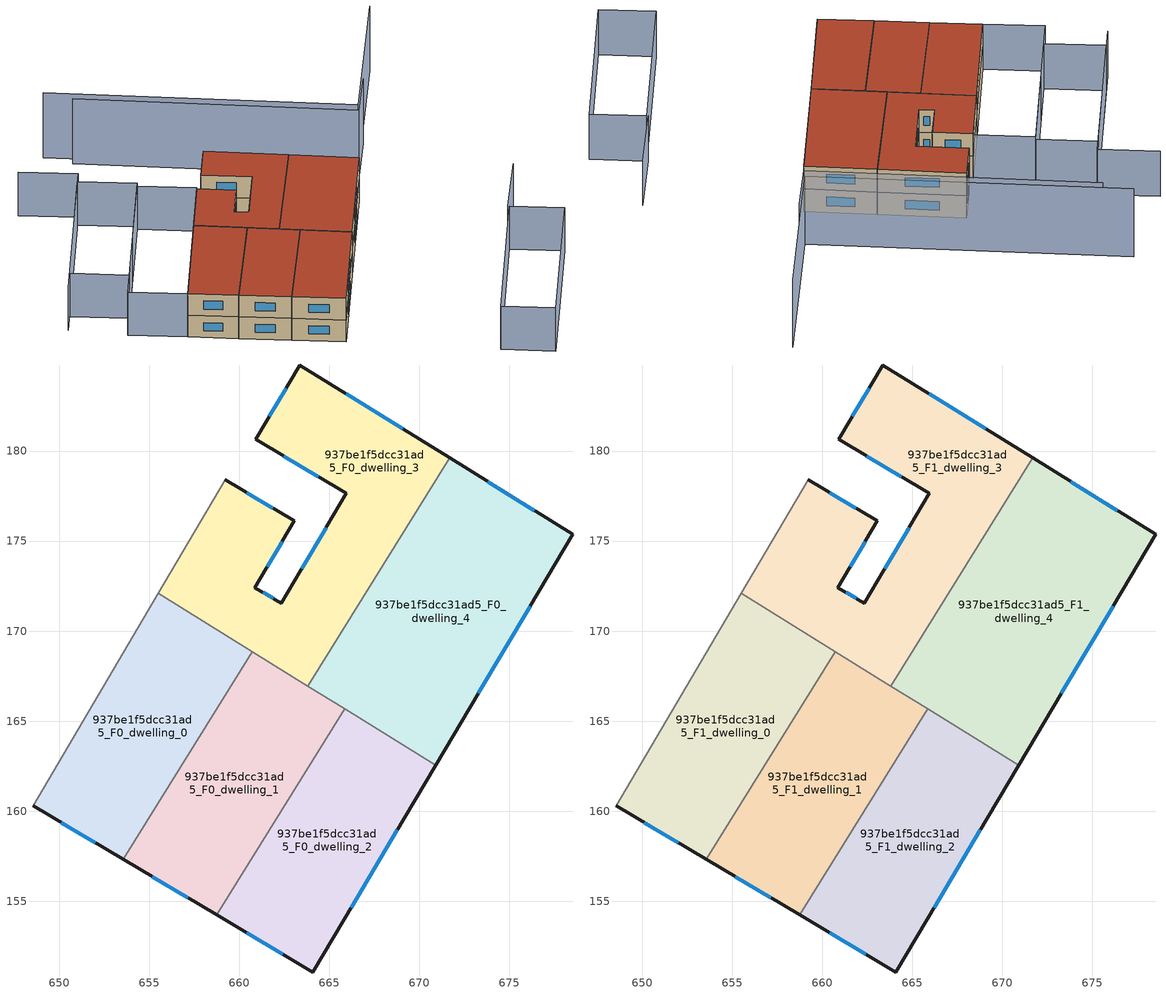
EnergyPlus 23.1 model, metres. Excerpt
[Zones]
937be1f5dcc31ad5_F0_dwelling_0
 floor ground (EU_floor_Construction): 660.73,168.86 653.57,157.33 648.57,160.3 655.51,172.1 z0
 wall outside (EU_wall_Construction): 648.57,160.3 653.57,157.33 z0:3
 wall to 937be1f5dcc31ad5_F0_dwelling_1 (EU_wall_Construction): 653.57,157.33 660.73,168.86 z0:3
 wall adiabatic (EU_wall_Construction): 655.51,172.1 648.57,160.3 z0:3
 wall to 937be1f5dcc31ad5_F0_dwelling_3 (EU_wall_Construction): 660.73,168.86 655.51,172.1 z0:3
 window (EU_Window_Construction): 650.13,159.37 652.01,158.25 z0.93:2.07
937be1f5dcc31ad5_F0_dwelling_1
 floor ground (EU_floor_Construction): 665.85,165.68 658.76,154.25 653.57,157.33 660.73,168.86 z0
 wall outside (EU_wall_Construction): 653.57,157.33 658.76,154.25 z0:3
 wall to 937be1f5dcc31ad5_F0_dwelling_2 (EU_wall_Construction): 658.76,154.25 665.85,165.68 z0:3
 wall to 937be1f5dcc31ad5_F0_dwelling_4 (EU_wall_Construction): 665.85,165.68 663.82,166.94 z0:3
 wall to 937be1f5dcc31ad5_F0_dwelling_3 (EU_wall_Construction): 663.82,166.94 660.73,168.86 z0:3
 window (EU_Window_Construction): 655.19,156.37 657.14,155.21 z0.93:2.07
937be1f5dcc31ad5_F0_dwelling_2
 floor ground (EU_floor_Construction): 670.91,162.55 664.1,151.08 658.76,154.25 665.85,165.68 z0
 wall outside (EU_wall_Construction): 658.76,154.25 664.1,151.08 670.91,162.55 z0:3
 wall to 937be1f5dcc31ad5_F0_dwelling_4 (EU_wall_Construction): 670.91,162.55 665.85,165.68 z0:3
 window (EU_Window_Construction): 666.22,154.65 668.79,158.97 / 660.42,153.26 662.43,152.06 z0.93:2.07
937be1f5dcc31ad5_F0_dwelling_3
 floor ground (EU_floor_Construction): 671.68,179.62 663.82,166.94 655.51,172.1 659.22,178.4 663.07,176.12 660.88,172.42 662.34,171.55 665.96,177.65 660.92,180.64 663.37,184.78 z0
 wall outside (EU_wall_Construction): 671.68,179.62 663.37,184.78 660.92,180.64 665.96,177.65 662.34,171.55 660.88,172.42 663.07,176.12 659.22,178.4 z0:3
 wall to 937be1f5dcc31ad5_F0_dwelling_4 (EU_wall_Construction): 663.82,166.94 671.68,179.62 z0:3
 wall adiabatic (EU_wall_Construction): 659.22,178.4 655.51,172.1 z0:3
 window (EU_Window_Construction): 669.09,181.22 665.96,183.17 / 661.87,176.83 660.42,177.69 / 661.56,173.57 662.39,174.97 / 661.88,171.82 661.33,172.15 / 664.83,175.75 663.47,173.45 / 662.49,179.71 664.39,178.58 / 662.61,183.49 661.68,181.93 z0.93:2.07
937be1f5dcc31ad5_F0_dwelling_4
 floor ground (EU_floor_Construction): 678.53,175.37 670.91,162.55 663.82,166.94 671.68,179.62 z0
 wall outside (EU_wall_Construction): 670.91,162.55 678.53,175.37 671.68,179.62 z0:3
 window (EU_Window_Construction): 676.39,176.69 673.81,178.29 / 673.28,166.54 676.15,171.37 z0.93:2.07
937be1f5dcc31ad5_F1_dwelling_0
 floor to 937be1f5dcc31ad5_F0_dwelling_0 (EU_floor_Construction): 660.73,168.86 653.57,157.33 648.57,160.3 655.51,172.1 z3
 wall outside (EU_wall_Construction): 648.57,160.3 653.57,157.33 z3:6
 wall to 937be1f5dcc31ad5_F1_dwelling_1 (EU_wall_Construction): 653.57,157.33 660.73,168.86 z3:6
 wall adiabatic (EU_wall_Construction): 655.51,172.1 648.57,160.3 z3:6
 wall to 937be1f5dcc31ad5_F1_dwelling_3 (EU_wall_Construction): 660.73,168.86 655.51,172.1 z3:6
 window (EU_Window_Construction): 650.13,159.37 652.01,158.25 z3.93:5.07
 roof outside (EU_roof_Construction): 653.57,157.33 660.73,168.86 655.51,172.1 648.57,160.3 z6
937be1f5dcc31ad5_F1_dwelling_1
 floor to 937be1f5dcc31ad5_F0_dwelling_1 (EU_floor_Construction): 665.85,165.68 658.76,154.25 653.57,157.33 660.73,168.86 z3
 wall outside (EU_wall_Construction): 653.57,157.33 658.76,154.25 z3:6
 wall to 937be1f5dcc31ad5_F1_dwelling_2 (EU_wall_Construction): 658.76,154.25 665.85,165.68 z3:6
 wall to 937be1f5dcc31ad5_F1_dwelling_4 (EU_wall_Construction): 665.85,165.68 663.82,166.94 z3:6
 wall to 937be1f5dcc31ad5_F1_dwelling_3 (EU_wall_Construction): 663.82,166.94 660.73,168.86 z3:6
 window (EU_Window_Construction): 655.19,156.37 657.14,155.21 z3.93:5.07
 roof outside (EU_roof_Construction): 658.76,154.25 665.85,165.68 660.73,168.86 653.57,157.33 z6
937be1f5dcc31ad5_F1_dwelling_2
 floor to 937be1f5dcc31ad5_F0_dwelling_2 (EU_floor_Construction): 670.91,162.55 664.1,151.08 658.76,154.25 665.85,165.68 z3
 wall outside (EU_wall_Construction): 658.76,154.25 664.1,151.08 670.91,162.55 z3:6
 wall to 937be1f5dcc31ad5_F1_dwelling_4 (EU_wall_Construction): 670.91,162.55 665.85,165.68 z3:6
 window (EU_Window_Construction): 666.22,154.65 668.79,158.97 / 660.42,153.26 662.43,152.06 z3.93:5.07
 roof outside (EU_roof_Construction): 664.1,151.08 670.91,162.55 665.85,165.68 658.76,154.25 z6
937be1f5dcc31ad5_F1_dwelling_3
 floor to 937be1f5dcc31ad5_F0_dwelling_3 (EU_floor_Construction): 671.68,179.62 663.82,166.94 655.51,172.1 659.22,178.4 663.07,176.12 660.88,172.42 662.34,171.55 665.96,177.65 660.92,180.64 663.37,184.78 z3
 wall outside (EU_wall_Construction): 671.68,179.62 663.37,184.78 660.92,180.64 665.96,177.65 662.34,171.55 660.88,172.42 663.07,176.12 659.22,178.4 z3:6
 wall to 937be1f5dcc31ad5_F1_dwelling_4 (EU_wall_Construction): 663.82,166.94 671.68,179.62 z3:6
 wall adiabatic (EU_wall_Construction): 659.22,178.4 655.51,172.1 z3:6
 window (EU_Window_Construction): 669.09,181.22 665.96,183.17 / 661.87,176.83 660.42,177.69 / 661.56,173.57 662.39,174.97 / 661.88,171.82 661.33,172.15 / 664.83,175.75 663.47,173.45 / 662.49,179.71 664.39,178.58 / 662.61,183.49 661.68,181.93 z3.93:5.07
 roof outside (EU_roof_Construction): 663.82,166.94 671.68,179.62 663.37,184.78 660.92,180.64 665.96,177.65 662.34,171.55 660.88,172.42 663.07,176.12 659.22,178.4 655.51,172.1 z6
937be1f5dcc31ad5_F1_dwelling_4
 floor to 937be1f5dcc31ad5_F0_dwelling_4 (EU_floor_Construction): 678.53,175.37 670.91,162.55 663.82,166.94 671.68,179.62 z3
 wall outside (EU_wall_Construction): 670.91,162.55 678.53,175.37 671.68,179.62 z3:6
 window (EU_Window_Construction): 676.39,176.69 673.81,178.29 / 673.28,166.54 676.15,171.37 z3.93:5.07
 roof outside (EU_roof_Construction): 670.91,162.55 678.53,175.37 671.68,179.62 663.82,166.94 z6
shading: 642.76,190.82 648.65,187.36 / 648.65,187.36 637.13,167.8 / 689.03,158.91 693.51,166.12 / 659.36,178.63 648.57,160.3 / 648.57,160.3 642.68,163.76 / 642.68,163.76 653.47,182.09 / 653.47,182.09 659.36,178.63 / 653.74,182.55 644.4,166.69 / 644.4,166.69 638.51,170.15 / 638.51,170.15 647.86,186.02 / 647.86,186.02 653.74,182.55 / 694.62,155.6 684.39,138.32 / 684.39,138.32 678.96,141.53 / 678.96,141.53 689.19,158.81 / 689.19,158.81 694.62,155.6 z0:6; 684.29,185.31 680.97,179.95 / 680.97,179.95 653.12,197.17 / 691.73,197.86 681.3,180.93 / 681.3,180.93 650.69,199.78 z0:9
[Building]
EU S2 Campaign: North Axis=0; Terrain=City; Solar Distribution=FullExterior
[Site:Location]
Montreal-Trudeau.Intl.AP: Latitude=45.4667; Longitude=-73.75; Time Zone=-5; Elevation=36
[SizingPeriod:WeatherFileDays]
AnnualSizingPeriod: Begin Month=1; Begin Day of Month=1; End Month=12; End Day of Month=31; Day of Week for Start Day=Monday; Use Weather File Daylight Saving Period=No; Use Weather File Rain and Snow Indicators=No
[MATERIAL]
EU_InternalMass_Material: Roughness=MediumRough; Thickness=0.1; Conductivity=1; Density=1800; Specific Heat=900; Thermal Absorptance=0.9; Solar Absorptance=0.7; Visible Absorptance=0.7
[MATERIAL:NOMASS] Roughness=MediumRough; Thermal Absorptance=0.9; Solar Absorptance=0.7; Visible Absorptance=0.7
Name | Thermal Resistance
EU_wall_NoMass; EU_floor_NoMass | 1.36485
EU_roof_NoMass | 2.55992
[WINDOWMATERIAL:SIMPLEGLAZINGSYSTEM]
EU_Window_SimpleGlazing: UFactor=3.92339; Solar Heat Gain Coefficient=0.8; Visible Transmittance=0.8
[CONSTRUCTION]
EU_wall_Construction: EU_wall_NoMass
EU_roof_Construction: EU_roof_NoMass
EU_floor_Construction: EU_floor_NoMass
EU_Window_Construction: EU_Window_SimpleGlazing
EU_InternalMass_Construction: EU_InternalMass_Material
[ZONE] Type=1; Multiplier=1; Ceiling Height=autocalculate; Floor Area=autocalculate; Part of Total Floor Area=Yes
Name | Volume
937be1f5dcc31ad5_F0_dwelling_0; 937be1f5dcc31ad5_F1_dwelling_0 | 244.476
937be1f5dcc31ad5_F0_dwelling_1; 937be1f5dcc31ad5_F1_dwelling_1 | 244.514
937be1f5dcc31ad5_F0_dwelling_2; 937be1f5dcc31ad5_F1_dwelling_2 | 244.505
937be1f5dcc31ad5_F0_dwelling_3; 937be1f5dcc31ad5_F1_dwelling_3 | 366.709
937be1f5dcc31ad5_F0_dwelling_4; 937be1f5dcc31ad5_F1_dwelling_4 | 366.718
[INTERNALMASS] Construction=EU_InternalMass_Construction
Name | Zone or ZoneList | Surface Area
937be1f5dcc31ad5_F0_dwelling_0_EU_InternalMass | 937be1f5dcc31ad5_F0_dwelling_0 | 81.492
937be1f5dcc31ad5_F0_dwelling_1_EU_InternalMass | 937be1f5dcc31ad5_F0_dwelling_1 | 81.5044
937be1f5dcc31ad5_F0_dwelling_2_EU_InternalMass | 937be1f5dcc31ad5_F0_dwelling_2 | 81.5017
937be1f5dcc31ad5_F0_dwelling_3_EU_InternalMass | 937be1f5dcc31ad5_F0_dwelling_3 | 122.236
937be1f5dcc31ad5_F0_dwelling_4_EU_InternalMass | 937be1f5dcc31ad5_F0_dwelling_4 | 122.239
937be1f5dcc31ad5_F1_dwelling_0_EU_InternalMass | 937be1f5dcc31ad5_F1_dwelling_0 | 81.492
937be1f5dcc31ad5_F1_dwelling_1_EU_InternalMass | 937be1f5dcc31ad5_F1_dwelling_1 | 81.5044
937be1f5dcc31ad5_F1_dwelling_2_EU_InternalMass | 937be1f5dcc31ad5_F1_dwelling_2 | 81.5017
937be1f5dcc31ad5_F1_dwelling_3_EU_InternalMass | 937be1f5dcc31ad5_F1_dwelling_3 | 122.236
937be1f5dcc31ad5_F1_dwelling_4_EU_InternalMass | 937be1f5dcc31ad5_F1_dwelling_4 | 122.239
[OTHEREQUIPMENT] Fuel Type=Electricity; Design Level Calculation Method=Watts/Area; Power per Zone Floor Area=1; Fraction Latent=0; Fraction Radiant=0; Fraction Lost=0; Carbon Dioxide Generation Rate=0; EndUse Subcategory=EU_Step8_InternalGains
Name | Zone or ZoneList or Space or SpaceList | Schedule
EU_Step8_InternalGain_937be1f5dcc31ad5_F0_dwelling_0_f000 | 937be1f5dcc31ad5_F0_dwelling_0 | EU_Step8_GainSchedule_937be1f5dcc31ad5_F0_dwelling_0_f000
EU_Step8_InternalGain_937be1f5dcc31ad5_F0_dwelling_1_f000 | 937be1f5dcc31ad5_F0_dwelling_1 | EU_Step8_GainSchedule_937be1f5dcc31ad5_F0_dwelling_1_f000
EU_Step8_InternalGain_937be1f5dcc31ad5_F0_dwelling_2_f000 | 937be1f5dcc31ad5_F0_dwelling_2 | EU_Step8_GainSchedule_937be1f5dcc31ad5_F0_dwelling_2_f000
EU_Step8_InternalGain_937be1f5dcc31ad5_F0_dwelling_3_f000 | 937be1f5dcc31ad5_F0_dwelling_3 | EU_Step8_GainSchedule_937be1f5dcc31ad5_F0_dwelling_3_f000
EU_Step8_InternalGain_937be1f5dcc31ad5_F0_dwelling_4_f000 | 937be1f5dcc31ad5_F0_dwelling_4 | EU_Step8_GainSchedule_937be1f5dcc31ad5_F0_dwelling_4_f000
EU_Step8_InternalGain_937be1f5dcc31ad5_F1_dwelling_0_f000 | 937be1f5dcc31ad5_F1_dwelling_0 | EU_Step8_GainSchedule_937be1f5dcc31ad5_F1_dwelling_0_f000
EU_Step8_InternalGain_937be1f5dcc31ad5_F1_dwelling_1_f000 | 937be1f5dcc31ad5_F1_dwelling_1 | EU_Step8_GainSchedule_937be1f5dcc31ad5_F1_dwelling_1_f000
EU_Step8_InternalGain_937be1f5dcc31ad5_F1_dwelling_2_f000 | 937be1f5dcc31ad5_F1_dwelling_2 | EU_Step8_GainSchedule_937be1f5dcc31ad5_F1_dwelling_2_f000
EU_Step8_InternalGain_937be1f5dcc31ad5_F1_dwelling_3_f000 | 937be1f5dcc31ad5_F1_dwelling_3 | EU_Step8_GainSchedule_937be1f5dcc31ad5_F1_dwelling_3_f000
EU_Step8_InternalGain_937be1f5dcc31ad5_F1_dwelling_4_f000 | 937be1f5dcc31ad5_F1_dwelling_4 | EU_Step8_GainSchedule_937be1f5dcc31ad5_F1_dwelling_4_f000
[ZONEVENTILATION:DESIGNFLOWRATE] Schedule=EU_AlwaysOn; Design Flow Rate Calculation Method=AirChanges/Hour; Air Changes per Hour=0.860309; Ventilation Type=Natural; Fan Pressure Rise=0; Fan Total Efficiency=1; Constant Term Coefficient=1; Temperature Term Coefficient=0; Velocity Term Coefficient=0; Velocity Squared Term Coefficient=0; Minimum Indoor Temperature=-100; Maximum Indoor Temperature=100; Delta Temperature=-100; Minimum Outdoor Temperature=-100; Maximum Outdoor Temperature=100; Maximum Wind Speed=40
Name | Zone or ZoneList or Space or SpaceList
EU_ConstantAir_937be1f5dcc31ad5_F0_dwelling_0 | 937be1f5dcc31ad5_F0_dwelling_0
EU_ConstantAir_937be1f5dcc31ad5_F0_dwelling_1 | 937be1f5dcc31ad5_F0_dwelling_1
EU_ConstantAir_937be1f5dcc31ad5_F0_dwelling_2 | 937be1f5dcc31ad5_F0_dwelling_2
EU_ConstantAir_937be1f5dcc31ad5_F0_dwelling_3 | 937be1f5dcc31ad5_F0_dwelling_3
EU_ConstantAir_937be1f5dcc31ad5_F0_dwelling_4 | 937be1f5dcc31ad5_F0_dwelling_4
EU_ConstantAir_937be1f5dcc31ad5_F1_dwelling_0 | 937be1f5dcc31ad5_F1_dwelling_0
EU_ConstantAir_937be1f5dcc31ad5_F1_dwelling_1 | 937be1f5dcc31ad5_F1_dwelling_1
EU_ConstantAir_937be1f5dcc31ad5_F1_dwelling_2 | 937be1f5dcc31ad5_F1_dwelling_2
EU_ConstantAir_937be1f5dcc31ad5_F1_dwelling_3 | 937be1f5dcc31ad5_F1_dwelling_3
EU_ConstantAir_937be1f5dcc31ad5_F1_dwelling_4 | 937be1f5dcc31ad5_F1_dwelling_4
[HVACTEMPLATE:THERMOSTAT] Constant Heating Setpoint=20; Constant Cooling Setpoint=50
EU_HeatOnly_937be1f5dcc31ad5_F0_dwelling_0; EU_HeatOnly_937be1f5dcc31ad5_F0_dwelling_1; EU_HeatOnly_937be1f5dcc31ad5_F0_dwelling_2; EU_HeatOnly_937be1f5dcc31ad5_F0_dwelling_3; EU_HeatOnly_937be1f5dcc31ad5_F0_dwelling_4; EU_HeatOnly_937be1f5dcc31ad5_F1_dwelling_0; EU_HeatOnly_937be1f5dcc31ad5_F1_dwelling_1; EU_HeatOnly_937be1f5dcc31ad5_F1_dwelling_2; EU_HeatOnly_937be1f5dcc31ad5_F1_dwelling_3; EU_HeatOnly_937be1f5dcc31ad5_F1_dwelling_4
[HVACTEMPLATE:ZONE:IDEALLOADSAIRSYSTEM] System Availability Schedule=EU_AlwaysOn; Maximum Heating Supply Air Temperature=50; Minimum Cooling Supply Air Temperature=13; Maximum Heating Supply Air Humidity Ratio=0.0156; Minimum Cooling Supply Air Humidity Ratio=0.0077; Heating Limit=NoLimit; Cooling Limit=NoLimit; Heating Availability Schedule=EU_AlwaysOn; Cooling Availability Schedule=EU_CoolingOff; Dehumidification Control Type=ConstantSensibleHeatRatio; Cooling Sensible Heat Ratio=0.7; Dehumidification Setpoint=60; Humidification Control Type=None; Humidification Setpoint=30; Outdoor Air Method=None; Outdoor Air Flow Rate per Person=0.00944; Outdoor Air Flow Rate per Zone Floor Area=0; Outdoor Air Flow Rate per Zone=0; Demand Controlled Ventilation Type=None; Outdoor Air Economizer Type=NoEconomizer; Heat Recovery Type=None; Sensible Heat Recovery Effectiveness=0.7; Latent Heat Recovery Effectiveness=0.65
Name | Template Thermostat
937be1f5dcc31ad5_F0_dwelling_0 | EU_HeatOnly_937be1f5dcc31ad5_F0_dwelling_0
937be1f5dcc31ad5_F0_dwelling_1 | EU_HeatOnly_937be1f5dcc31ad5_F0_dwelling_1
937be1f5dcc31ad5_F0_dwelling_2 | EU_HeatOnly_937be1f5dcc31ad5_F0_dwelling_2
937be1f5dcc31ad5_F0_dwelling_3 | EU_HeatOnly_937be1f5dcc31ad5_F0_dwelling_3
937be1f5dcc31ad5_F0_dwelling_4 | EU_HeatOnly_937be1f5dcc31ad5_F0_dwelling_4
937be1f5dcc31ad5_F1_dwelling_0 | EU_HeatOnly_937be1f5dcc31ad5_F1_dwelling_0
937be1f5dcc31ad5_F1_dwelling_1 | EU_HeatOnly_937be1f5dcc31ad5_F1_dwelling_1
937be1f5dcc31ad5_F1_dwelling_2 | EU_HeatOnly_937be1f5dcc31ad5_F1_dwelling_2
937be1f5dcc31ad5_F1_dwelling_3 | EU_HeatOnly_937be1f5dcc31ad5_F1_dwelling_3
937be1f5dcc31ad5_F1_dwelling_4 | EU_HeatOnly_937be1f5dcc31ad5_F1_dwelling_4
[SIZING:ZONE] Zone Cooling Design Supply Air Temperature Input Method=SupplyAirTemperature; Zone Cooling Design Supply Air Temperature=13; Zone Heating Design Supply Air Temperature Input Method=SupplyAirTemperature; Zone Heating Design Supply Air Temperature=50; Zone Cooling Design Supply Air Humidity Ratio=0.008; Zone Heating Design Supply Air Humidity Ratio=0.008; Cooling Design Air Flow Method=DesignDay; Cooling Design Air Flow Rate=0; Cooling Minimum Air Flow per Zone Floor Area=0.000762; Cooling Minimum Air Flow=0; Cooling Minimum Air Flow Fraction=0.2; Heating Design Air Flow Method=DesignDay; Heating Design Air Flow Rate=0; Heating Maximum Air Flow per Zone Floor Area=0.002032; Heating Maximum Air Flow=0.141576; Heating Maximum Air Flow Fraction=0.3; Account for Dedicated Outdoor Air System=No; Dedicated Outdoor Air System Control Strategy=NeutralSupplyAir; Dedicated Outdoor Air Low Setpoint Temperature for Design=autosize; Dedicated Outdoor Air High Setpoint Temperature for Design=autosize; Zone Load Sizing Method=Sensible Load Only No Latent Load; Zone Latent Cooling Design Supply Air Humidity Ratio Input Method=HumidityRatioDifference; Zone Cooling Design Supply Air Humidity Ratio Difference=0.005; Zone Latent Heating Design Supply Air Humidity Ratio Input Method=HumidityRatioDifference; Zone Humidification Design Supply Air Humidity Ratio Difference=0.005
937be1f5dcc31ad5_F0_dwelling_0; 937be1f5dcc31ad5_F0_dwelling_1; 937be1f5dcc31ad5_F0_dwelling_2; 937be1f5dcc31ad5_F0_dwelling_3; 937be1f5dcc31ad5_F0_dwelling_4; 937be1f5dcc31ad5_F1_dwelling_0; 937be1f5dcc31ad5_F1_dwelling_1; 937be1f5dcc31ad5_F1_dwelling_2; 937be1f5dcc31ad5_F1_dwelling_3; 937be1f5dcc31ad5_F1_dwelling_4
[SCHEDULE:CONSTANT]
Name | Hourly Value
EU_AlwaysOn | 1
EU_CoolingOff | 0
[SCHEDULE:FILE] Column Number=1; Rows to Skip at Top=0; Number of Hours of Data=8760; Column Separator=Comma; Interpolate to Timestep=No; Minutes per Item=60; Adjust Schedule for Daylight Savings=Yes
Name | File
EU_Step8_GainSchedule_937be1f5dcc31ad5_F0_dwelling_0_f000 | ../../schedules/937be1f5dcc31ad5/937be1f5dcc31ad5_F0_dwelling_0_f000_gain.csv
EU_Step8_GainSchedule_937be1f5dcc31ad5_F0_dwelling_1_f000 | ../../schedules/937be1f5dcc31ad5/937be1f5dcc31ad5_F0_dwelling_1_f000_gain.csv
EU_Step8_GainSchedule_937be1f5dcc31ad5_F0_dwelling_2_f000 | ../../schedules/937be1f5dcc31ad5/937be1f5dcc31ad5_F0_dwelling_2_f000_gain.csv
EU_Step8_GainSchedule_937be1f5dcc31ad5_F0_dwelling_3_f000 | ../../schedules/937be1f5dcc31ad5/937be1f5dcc31ad5_F0_dwelling_3_f000_gain.csv
EU_Step8_GainSchedule_937be1f5dcc31ad5_F0_dwelling_4_f000 | ../../schedules/937be1f5dcc31ad5/937be1f5dcc31ad5_F0_dwelling_4_f000_gain.csv
EU_Step8_GainSchedule_937be1f5dcc31ad5_F1_dwelling_0_f000 | ../../schedules/937be1f5dcc31ad5/937be1f5dcc31ad5_F1_dwelling_0_f000_gain.csv
EU_Step8_GainSchedule_937be1f5dcc31ad5_F1_dwelling_1_f000 | ../../schedules/937be1f5dcc31ad5/937be1f5dcc31ad5_F1_dwelling_1_f000_gain.csv
EU_Step8_GainSchedule_937be1f5dcc31ad5_F1_dwelling_2_f000 | ../../schedules/937be1f5dcc31ad5/937be1f5dcc31ad5_F1_dwelling_2_f000_gain.csv
EU_Step8_GainSchedule_937be1f5dcc31ad5_F1_dwelling_3_f000 | ../../schedules/937be1f5dcc31ad5/937be1f5dcc31ad5_F1_dwelling_3_f000_gain.csv
EU_Step8_GainSchedule_937be1f5dcc31ad5_F1_dwelling_4_f000 | ../../schedules/937be1f5dcc31ad5/937be1f5dcc31ad5_F1_dwelling_4_f000_gain.csv
